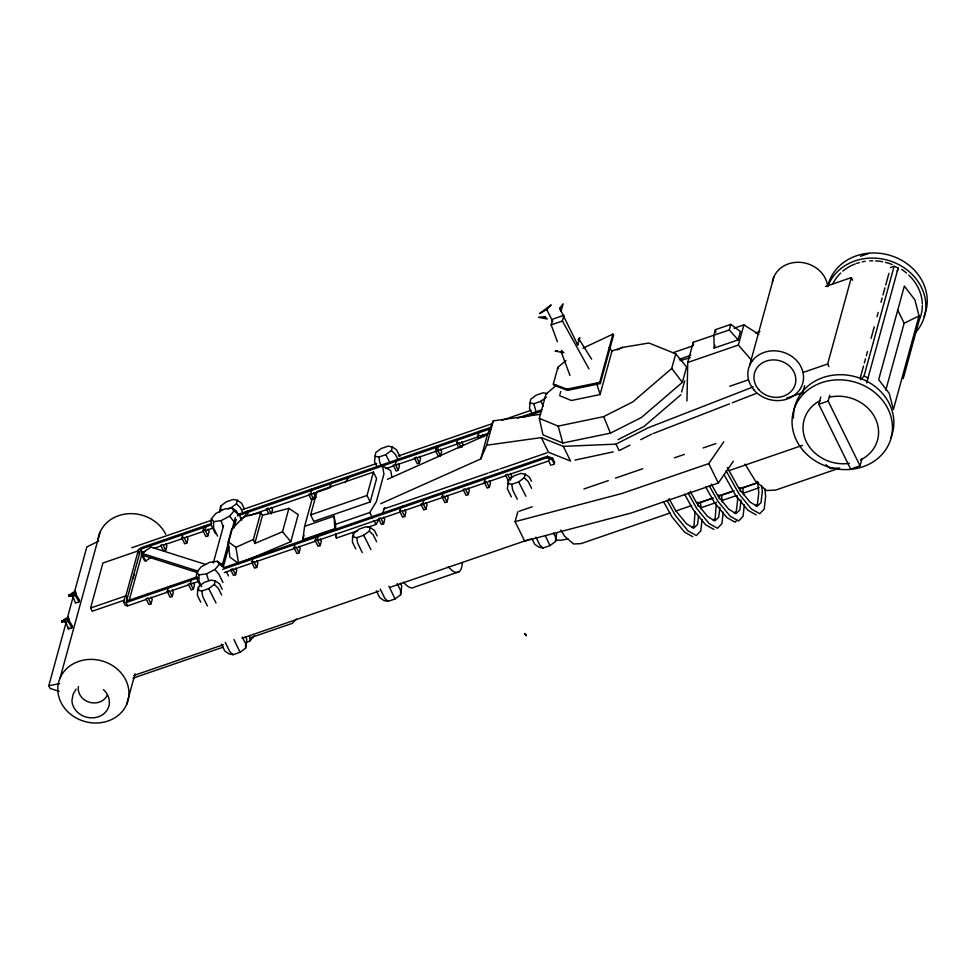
<?xml version="1.0" encoding="UTF-8"?>
<svg xmlns="http://www.w3.org/2000/svg" width="976" height="976" viewBox="0 0 976 976"><rect width="100%" height="100%" fill="white"/><g stroke="black" fill="none" stroke-linecap="round" stroke-linejoin="round"><path stroke-width="1.46" d="M221.772 564.189L217.221 561.273L209.694 562.335L201.251 566.763L196.823 571.985L199.006 574.925L199.006 581.257L201.666 586.661M238.364 514.962L236.363 510.912L231.812 508.008L224.297 509.069L215.842 513.498L211.414 518.72L213.61 521.66L213.61 527.992L217.587 536.092M686.945 400.99L687.726 362.474L693.265 342.271L729.316 329.949L730.841 324.374L740.394 331.523L738.112 339.855L714.2 348.078L713.907 335.256L715.445 329.668L730.841 324.374M222.174 589.284L219.515 583.868L215.281 580.903L211.072 580.098L204.155 582.477L198.579 586.661L197.616 590.187L197.433 595.47L200.763 602.229M219.624 512.205L220.674 506.032L226.249 501.859L233.166 499.468L237.375 500.285L241.609 503.25L244.268 508.655M377.151 535.934L374.491 530.529L370.246 527.565L366.049 526.747L359.131 529.126L353.556 533.311L352.58 536.849L352.409 542.131L355.728 548.89M399.904 456.67L396.585 449.912L392.34 446.947L388.143 446.13L381.226 448.509L375.65 452.693L374.503 461.502L376.492 465.564M531.456 481.241L529.456 477.179L525.222 474.214L521.013 473.409L514.096 475.788L508.52 479.972L507.374 488.781L511.363 496.894M547.316 393.596L543.107 392.791L536.19 395.17L530.615 399.343L529.468 408.163L531.469 412.214M556.735 532.615L555.588 541.436L550.013 545.608L543.095 547.987L538.886 547.182L534.653 544.218L531.993 538.813M196.823 571.985L196.274 577.585L200.251 585.685M210.865 524.307L211.414 518.72M205.594 564.433L150.963 547.085L141.91 553.343L141.74 554.929L144.57 560.688L145.705 561.041L151.353 557.137M702.061 519.464L700.78 530.956L696.327 535.531L688.007 530.859L675.538 515.694L666.95 500.31M723.204 512.18L721.911 523.673L717.47 528.248L709.149 523.575L696.669 508.411L688.092 493.026M744.346 504.909L743.053 516.402L738.6 520.977L730.292 516.304L717.811 501.139L709.235 485.755M698.56 515.999L697.584 524.478L693.668 528.211L686.445 523.734L675.66 510.546L669.024 498.626M719.873 507.3L718.726 517.195L714.81 520.928L707.588 516.45L696.803 503.262L690.166 491.343M741.016 500.029L739.869 509.923L735.953 513.657L728.73 509.179L717.946 495.991L711.309 484.072M304.622 526.32L334.097 516.182L334.817 528.65L302.828 539.655L304.622 526.32L312.174 498.773L316.383 497.333M64.318 620.504L64.709 619.065L68.198 617.235L69.211 619.284L68.625 621.444L65.063 622.041L64.318 620.504L67.612 619.394L68.198 617.235M71.419 594.591L71.809 593.152L75.311 591.322L76.311 593.371L75.725 595.531L72.163 596.129L71.419 594.591L74.713 593.481L75.311 591.322M65.063 622.041L65.465 620.602M72.163 596.129L72.566 594.689M59.121 691.337L50.179 688.495L48.8 685.689L66.222 622.102M67.808 616.332L73.359 596.092M74.152 593.201L86.827 546.963L98.722 541.082M68.759 620.321L72.395 626.031L71.895 627.824L68.381 629.044L68.869 627.239M72.566 595.189L75.481 603.131L79.007 601.911L79.495 600.118L75.86 594.408M60.085 678.027L100.028 532.262M124.599 600.094L92.183 611.244L90.597 608.011L102.919 563.018L138.165 550.891L139.751 554.136M146.424 599.398L127.685 605.852L125.257 605.376L123.671 602.143L124.855 597.812M127.429 599.118L125.831 595.885L138.165 550.891M211.389 524.844L140.739 549.159L126.49 601.167L197.128 576.853M132.992 578.805L134.188 574.449M129.271 600.069L142.337 552.404L140.739 549.159M151.024 603.802L148.157 597.971L146.046 598.703L148.913 604.522L151.024 603.802L152.207 599.484L151.06 597.153M165.676 550.354L162.809 544.535L160.698 545.255L163.553 551.074L165.676 550.354L166.859 546.035L165.713 543.705M126.66 704.379A35.868 31.488 15.3 0 0 87.596 659.532A35.868 31.488 15.3 0 0 65.856 709.698A35.868 31.488 15.3 0 0 126.66 704.379L135.054 673.769M172.203 589.87L173.35 592.2L172.166 596.519L170.056 597.251L167.189 591.432L168.372 587.113L170.483 586.381M186.855 536.422L188.002 538.752L186.819 543.071L184.696 543.803L181.841 537.983L182.622 535.104M207.998 529.151L209.145 531.481L207.961 535.8L205.838 536.519L202.984 530.7L203.764 527.821M190.442 583.416L188.331 584.148L191.198 589.968L193.309 589.248L190.442 583.416L191.235 580.537M207.961 535.8L205.094 529.98L206.278 525.661L204.167 526.381M193.309 589.248L194.492 584.929L193.346 582.599M213.317 562.932L223.577 525.503M197.616 590.187L201.825 591.005L208.742 588.626L214.317 584.441L215.281 580.903M228.067 508.947L230.836 507.996L236.412 503.823L237.375 500.285M228.262 541.729L235.899 547.365L238.669 563.591L229.824 557.052L228.262 541.729L231.739 529.029L244.378 516.414L260.702 512.705L262.532 515.279L254.797 543.486L282.503 531.749L288.896 508.398L298.229 514.596L290.811 541.656L242.682 561.932M221.918 566.495L235.338 517.548M223.272 566.995L228.799 546.841M233.923 528.126L236.29 519.488M246.05 513.266L245.257 516.145L247.379 515.426L248.563 511.107L246.44 511.827M235.594 574.693L232.727 568.862L230.617 569.594L233.484 575.413L235.594 574.693L236.778 570.374L235.631 568.044M254.797 543.486L253.37 539.435L260.702 512.705M256.773 560.761L257.92 563.091L256.737 567.41L254.614 568.142L251.759 562.322L252.943 558.004M271.779 512.522L272.56 509.643L271.426 507.313M221.393 644.148L224.712 650.907L228.945 653.871L233.154 654.676L240.072 652.297L245.647 648.125L246.794 639.304L245.464 636.596M299.059 546.206L300.205 548.536L299.022 552.855L296.899 553.587L294.044 547.768L294.825 544.889M313.662 499.407L310.795 493.588L311.588 490.708M314.065 497.967L314.845 495.088L313.699 492.758M302.828 539.655L304.012 535.324M310.636 514.889L317.041 491.501L373.418 472.091L376.614 478.569L370.197 501.957L313.821 521.367L310.636 514.889L367.013 495.479L373.418 472.091M320.201 538.935L321.348 541.253L320.165 545.572L318.042 546.304L315.175 540.484L315.968 537.605M330.62 484.157L329.827 487.036L331.938 486.316M320.165 545.572L317.298 539.752L318.481 535.434L316.37 536.166M352.58 536.849L356.789 537.654L363.706 535.275L369.282 531.09L370.246 527.565M374.686 456.219L378.883 457.036L385.801 454.657L391.376 450.473L392.34 446.947M395.365 464.478L393.255 465.21L396.122 471.03L398.232 470.298L395.365 464.478L396.158 461.599M384.837 507.496L382.116 514.364M383.58 523.746L380.725 517.927L378.603 518.646L381.47 524.478L383.58 523.746L384.764 519.427L383.617 517.097M398.232 470.298L399.416 465.979L398.269 463.649M404.759 509.826L405.906 512.144L404.723 516.463L402.612 517.195L399.745 511.375L400.538 508.496M419.375 463.027L416.508 457.195L414.397 457.927L417.264 463.746L419.375 463.027L420.558 458.708L419.412 456.378M440.554 449.094L441.701 451.424L440.518 455.743L438.407 456.475L435.54 450.656L436.321 447.777M422.998 503.372L420.888 504.092L423.755 509.923L425.865 509.191L422.998 503.372L423.791 500.493M440.518 455.743L437.651 449.924L438.834 445.605L436.723 446.337M376.358 590.797L379.688 597.556L383.922 600.521L388.131 601.338L395.036 598.959L400.611 594.774L401.758 585.966L400.428 583.258M425.865 509.191L427.049 504.873L425.902 502.542M447.045 495.271L448.191 497.589L447.008 501.908L444.897 502.64L442.03 496.821L442.823 493.941M458.964 448.033L456.683 443.372L457.463 440.493M462.051 447.032L462.844 444.153L461.697 441.823M478.972 438.419L477.825 436.101L478.606 433.222M468.151 494.637L465.284 488.817L463.173 489.537L466.04 495.369L468.151 494.637L469.334 490.318L468.187 487.988M380.738 503.689L480.778 458.94L487.451 434.576L493.295 420.863L540.582 414.288M480.778 458.94L486.621 445.227L493.295 420.863M489.33 480.717L490.477 483.035L489.293 487.353L487.183 488.085L484.316 482.266L485.499 477.947M557.43 341.746L551.159 324.874L552.733 319.14L563.945 315.285L562.383 321.019L588.992 368.928M559.553 395.646L571.411 400.514L600.057 394.548L612.001 350.957L622.651 347.383L648.93 343.027L675.746 353.824L686.592 366.939L682.358 382.348L641.378 417.545L610.415 433.137L562.81 443.019L542.985 434.881L539.325 418.375L545.95 394.182L556.247 385.313M507.557 483.498L511.766 484.316L518.683 481.937L524.246 477.752L525.222 474.214M733.354 461.197L718.312 483.035L631.435 512.937L524.673 541.082L515.108 521.648L517.817 511.729M582.953 348.212L612.94 334.097L613.538 335.317L600.301 383.58L567.593 390.363L553.917 385.288L553.319 384.068L557.918 367.305L565.982 360.498M559.931 394.267L560.688 391.498M559.736 308.318L561.139 311.185L563.152 303.792L559.736 308.318L577.755 344.955L579.781 337.574L578.073 339.831M222.687 569.362L547.085 457.695L547.475 456.256L552.599 458.281L554.746 462.661M550.83 465.32L548.671 460.928L549.073 459.489M552.001 464.905L554.356 464.1L552.196 459.72L552.599 458.281M600.301 383.58L599.703 382.372L612.94 334.097M539.325 418.375L558.162 426.109L603.668 416.618L632.802 401.892L671.732 368.464L675.746 353.824M681.638 392.01L684.688 380.908M714.2 348.078L714.969 345.309M687.726 362.474L738.332 345.053L743.871 324.849L758.852 334.378M749.641 365.39L773.895 276.855M802.284 394.267L804.639 385.654M828.953 366.61L827.66 363.975L851.328 277.599L825.501 286.493M862.04 458.549L860.039 465.845L850.669 469.078L818.803 404.296L820.804 396.988M860.039 465.845L828.16 401.075L829.759 395.231M860.356 377.541L863.54 365.963M864.333 363.072L865.517 358.729M866.31 355.825L867.505 351.482M871.068 338.465L874.24 326.875M877.021 316.749L878.217 312.405M880.986 302.267L882.182 297.924M882.975 295.033L884.951 287.798M885.744 284.907L888.929 273.317M860.454 379.566L864.028 376.102L894.138 266.241L898.201 268.01L866.639 382.934M885.793 390.168L904.142 323.227L897.542 309.782M919.026 315.931L893.382 409.517L889.27 393.474L878.681 379.652L904.337 286.078L914.915 299.888L919.026 315.931L904.142 323.227M903.227 378.554L919.355 319.701A46.97 41.236 15.3 0 0 922.357 305.342M897.225 271.304L898.201 268.01M526.198 635.827C522.587 629.264 527.76 638.89 525.295 633.851M76.177 689.08L73.127 694.168L71.931 700.524A18.886 16.58 15.3 0 0 98.381 716.787A18.886 16.58 15.3 0 0 103.468 689.666M345.333 482.559L348.273 477.715M335.866 529.822L335.5 524.332L369.77 512.534L376.382 501.615L383.934 474.08L382.543 465.918L390.754 470.603L391.901 477.337M367.513 527.369L375.992 524.441L379.054 519.403M515.108 521.648L621.871 493.502L708.747 463.6L723.789 441.762M213.61 521.66L221.137 520.598L229.58 516.158L234.008 510.948L231.812 508.008M199.006 574.925L206.534 573.864L214.988 569.423L219.405 564.213L217.221 561.273M246.477 642.684L250.1 640.781L254.516 635.571M546.78 309.551L551.135 304.89L539.484 313.638L546.78 309.551L552.758 321.702M296.387 619.04L292.288 623.359L250.673 637.682M736.868 520.354L735.087 522.184L726.766 517.512L714.298 502.347L705.709 486.963M692.106 527.552L694.058 525.686L695.046 511.607M713.249 520.281L715.201 518.415L716.189 504.336M734.391 512.998L736.343 511.131L737.649 499.822L737.173 495.674M755.522 505.727L757.486 503.86L758.791 492.551L757.535 481.473M680.882 394.78L644.001 426.451L617.979 439.639M137.921 550.135L141.13 547.719L211.78 523.404M529.651 402.881L533.86 403.698L540.777 401.319L546.353 397.134M486.621 445.227L541.302 437.614L563.347 446.374L615.954 444.129L648.345 427.72L753.191 386.911M629.935 445.141L619.15 450.607L615.954 444.129M640.732 439.664L651.529 434.198M525.381 633.997L525.735 634.717M617.174 349.957L622.651 347.383M235.899 547.365L253.37 539.435M387.423 479.338L487.451 434.576M71.272 595.018L68.857 595.116L71.907 593.798M68.662 595.836L71.712 594.518L72.175 595.445L68.893 596.299M61.756 621.029L64.806 619.711L64.965 620.431L61.756 621.029L64.172 620.931M61.561 621.749L64.611 620.431L61.561 621.749L65.075 621.358L64.611 620.431M652.944 433.649L729.462 403.869M732.293 402.759L756.376 393.389M72.212 594.006L68.857 595.116M68.808 595.946L72.017 594.726L72.175 595.445M61.903 621.139L65.111 619.919M890.515 267.534L894.138 266.241M551.159 324.874L562.383 321.019M860.576 256.273L868.603 253.516M734.025 328.241L743.871 324.849M673.391 352.592L693.326 345.724M131.784 547.731L212.463 519.964M242.719 509.545L376.699 463.429M398.306 455.987L491.953 423.755M502.042 420.278L530.846 410.359M679.247 359.278L690.764 355.313M755.595 332.999L759.926 331.511M237.729 514.474L491.477 427.122M517.426 418.192L541.936 409.761M161.882 540.936L163.992 540.216M309.868 490.001L311.991 489.269M331.01 482.717L333.121 481.998M415.581 453.608L417.691 452.876M479.009 431.782L481.119 431.05M521.282 417.228L523.404 416.496M237.339 515.914L491.087 428.562M524.246 417.155L541.546 411.201M181.841 537.983L183.952 537.251L186.819 543.071M202.984 530.7L205.094 529.98M310.795 493.588L308.684 494.32L311.551 500.139M435.54 450.656L437.651 449.924M456.683 443.372L458.793 442.64L461.087 447.301M477.825 436.101L479.936 435.369L481.083 437.699M142.337 552.404L145.217 551.403M153.866 548.427L161.077 545.95M163.956 544.962L182.695 538.508M185.586 537.508L202.886 531.554M205.765 530.566L212.975 528.089M240.377 518.659L244.695 517.17M249.026 515.682L329.754 487.89M385.984 468.529L393.194 466.052M396.085 465.052L414.824 458.598M417.704 457.61L478.264 436.772M481.144 435.772L488.354 433.295M729.743 386.252L748.299 379.871M90.597 608.011L125.831 595.885M383.373 509.13L487.793 473.189M489.135 472.726L498.553 469.493M499.98 468.992L547.085 452.779M224.529 567.422L547.475 456.256M147.23 594.384L149.34 593.652M400.929 507.056L403.051 506.324M443.214 492.502L445.324 491.77M464.356 485.218L466.467 484.499M123.671 602.143L126.087 602.607L198.177 577.792M803.272 372.381L827.66 363.975M167.189 591.432L169.299 590.7L172.166 596.519M251.759 562.322L253.87 561.59L256.737 567.41M294.044 547.768L296.155 547.036L299.022 552.855M315.175 540.484L317.298 539.752M399.745 511.375L401.856 510.643L404.723 516.463M442.03 496.821L444.141 496.089L447.008 501.908M484.316 482.266L486.426 481.534L489.293 487.353M149.316 598.41L168.055 591.956M170.934 590.956L188.234 585.002M191.125 584.014L198.335 581.525M224.285 572.595L294.923 548.28M297.814 547.292L315.114 541.326M317.993 540.338L378.554 519.5M381.433 518.5L400.172 512.046M403.064 511.058L463.612 490.208M466.491 489.22L485.243 482.766M488.122 481.778L505.422 475.824M508.313 474.824L548.671 460.928M335.732 534.031L336.427 538.069L357.619 530.773M786.607 398.159L803.577 392.315M818.803 404.296L828.16 401.075M519.256 511.241L532.188 506.788M583.88 488.988L608.304 480.595M615.478 478.118L642.769 468.724M674.355 457.854L684.408 454.389M703.086 447.96L716.006 443.519M134.005 675.453L223.333 644.709M242.06 638.255L378.92 591.151M390.449 587.186L530.2 539.081M729.011 470.639L802.479 445.349M133.029 678.174L223.419 647.064M459.11 571.729L414.288 587.162A42.871 12.59 71 0 1 403.369 582.123M698.401 502.969L712.675 498.053M718.385 496.089L734.086 490.684M739.808 488.72L758.364 482.339M670.122 512.961L581.098 543.608L573.571 543.986L564.592 536.214L560.822 530.078M675.856 510.985L691.655 505.544M698.828 503.079L713.188 498.138M718.934 496.162L731.854 491.709M741.906 488.244L757.705 482.815M700.792 507.837L716.494 502.433M722.203 500.468L736.49 495.552M743.627 493.087L759.328 487.683M72.065 594.518L69.089 595.58M68.735 596.202L71.87 595.238M64.77 621.151L61.793 622.212M680.04 360.681L690.191 357.655M262.532 515.279L288.896 508.398M574.974 460.099L613.257 451.876M553.319 384.068L566.995 389.143L599.703 382.372M48.8 685.689L59.646 683.664M567.959 538.959L560.749 540.277L556.222 540.045M557.638 350.823L555.1 351.067L563.896 352.763L561.444 350.457M219.71 509.57L222.516 510.106M141.91 553.343L197.994 571.143M197.506 572.631L142.874 555.295L145.705 561.041M547.085 457.695L552.196 459.72M864.028 376.102L868.091 377.871M756.229 514.913L747.909 510.241L735.44 495.076L723.997 474.556M713.944 529.468L705.624 524.795L693.155 509.631L684.579 494.246M692.801 536.739L684.481 532.066L672.013 516.902L663.436 501.518M234.008 510.948L239.108 514.596L241.767 519.988M219.405 564.213L224.504 567.861M825.952 464.698L830.369 468.529L839.641 468.053L775.725 490.062L766.453 490.525L755.4 480.961L745.03 464.1M543.095 547.987L539.911 545.23L535.922 537.117M388.131 601.338L384.947 598.581L380.286 589.114M233.154 654.676L229.97 651.919L225.31 642.452M524.246 477.752L528.248 481.595L531.578 488.354M391.376 450.473L395.378 454.328L398.037 459.733M369.282 531.09L373.283 534.946L376.602 541.704M236.412 503.823L240.401 507.666L242.402 511.717M214.317 584.441L218.307 588.284L221.637 595.043M729.316 329.949L738.112 339.855M738.332 345.053L752.142 360.888M609.122 347.663L612.001 350.957M282.503 531.749L290.811 541.656M229.58 516.158L233.569 521.111M214.988 569.423L218.978 574.376L222.967 582.489M671.732 368.464L682.358 382.348M578.975 339.111L591.639 359.18M726.095 470.786L738.954 493.856L751.422 509.021L759.743 513.693L764.196 509.118L765.648 496.198L764.818 488.891M74.823 594.421L79.007 601.911M67.722 620.333L71.895 627.824M727.291 467.516L739.088 488.708L749.873 501.896L757.095 506.373L761.012 502.64L762.317 491.343L761.683 485.792M540.777 401.319L543.376 406.199M518.683 481.937L525.93 496.284M385.801 454.657L389.729 462.258M363.706 535.275L370.965 549.634M208.742 588.626L216.001 602.973M369.77 512.534L372.539 517.829M373.918 520.476L375.992 524.441M851.328 277.599L852.634 280.234M708.747 463.6L718.312 483.035M557.918 367.305L558.516 368.525M566.995 389.143L567.593 390.363M563.347 446.374L570.557 461.05L548.524 452.291L541.302 437.614M536.056 411.884L533.86 403.698M553.526 532.981L555.527 537.032L555.588 541.436M545.23 535.495L550.013 545.608M510.472 473.433L511.619 475.763L510.436 480.082L507.569 474.263L505.458 474.983L508.325 480.802M517.292 499.261L512.632 489.806L511.766 484.316M482.839 434.54L483.986 436.87M381.75 466.577L379.762 462.526L378.883 457.036M367.013 495.479L370.197 501.957M397.232 583.611L400.55 590.37L400.611 594.774M388.924 586.137L395.036 598.959M362.316 552.611L357.667 543.144L356.789 537.654M271.377 513.962L268.522 508.142L266.399 508.874L268.693 513.522M211.536 525.661L215.513 533.762M226.505 571.912L228.494 575.962M242.255 636.962L245.586 643.721L245.647 648.125M233.959 639.487L240.072 652.297M207.351 605.95L202.691 596.482L201.825 591.005M126.087 602.607L127.685 605.852M74.713 593.481L75.725 595.531M67.612 619.394L68.625 621.444M576.828 343.052L577.755 344.955M603.668 416.618L610.415 433.137M561.09 351.58L569.972 375.479M65.465 621.102L68.381 629.044M221.137 520.598L223.016 526.662M206.534 573.864L208.413 579.927M596.702 383.385L600.057 394.548M558.162 426.109L562.81 443.019M334.097 516.182L335.5 524.332M249.539 636.498L250.1 640.781M742.675 487.414L743.505 494.71M721.532 494.686L722.362 501.993M700.39 501.969L701.219 509.265M739.906 487.536L740.381 491.684M718.775 494.808L719.239 498.968M697.633 502.091L698.096 506.239M715.445 329.668L715.737 332.548M693.265 342.271L693.497 345.15M336.147 533.945L336.427 538.069M508.52 479.972L508.569 482.9M353.556 533.311L353.593 536.239M220.674 506.032L220.722 508.972M198.579 586.661L198.628 589.589M772.37 282.162A28.072 24.644 15.3 0 1 800.625 262.373A28.072 24.644 15.3 0 1 827.697 286.651M832.784 283.87A46.97 41.236 15.3 0 1 840.69 273.012M842.825 271.096A46.97 41.236 15.3 0 1 855.22 263.923M856.574 263.435A46.97 41.236 15.3 0 1 859.344 262.568M862.235 261.861A46.97 41.236 15.3 0 1 865.224 261.336M869.762 260.873A46.97 41.236 15.3 0 1 872.776 260.787M875.655 260.873A46.97 41.236 15.3 0 1 882.682 261.751M885.488 262.373A46.97 41.236 15.3 0 1 892.21 264.533M901.69 269.449A46.97 41.236 15.3 0 1 906.533 273.06M908.705 275.012A46.97 41.236 15.3 0 1 922.332 303.878M462.38 562.457A42.871 12.59 71 0 1 448.191 566.702M107.262 695.095A15.104 13.261 15.3 0 1 89.353 702.232A15.104 13.261 15.3 0 1 78.458 686.482M97.905 540.228A35.868 31.488 15.3 0 1 127.527 513.779A35.868 31.488 15.3 0 1 165.737 534.287M828.648 284.394A50.606 44.432 15.3 0 1 900.055 265.301A50.606 44.432 15.3 0 1 915.403 332.682M827.794 286.163A50.606 44.432 15.3 0 1 890.856 255.627A50.606 44.432 15.3 0 1 923.991 316.468M829.368 397.195A38.088 33.44 15.3 0 1 875.228 418.155A38.088 33.44 15.3 0 1 860.283 460.038M849.364 463.344A38.088 33.44 15.3 0 1 806.091 441.213A38.088 33.44 15.3 0 1 820.06 400.599M793.488 418.057A50.606 44.432 15.3 0 1 851.877 375.894A50.606 44.432 15.3 0 1 890.637 438.2M544.815 316.688L538.484 317.285L547.28 318.993L544.815 316.688M758.681 389.522A21.118 18.544 15.3 0 0 794.488 386.398A21.118 18.544 15.3 0 0 771.491 359.985A21.118 18.544 15.3 0 0 758.681 389.522M754.155 390.18A28.072 24.644 15.3 0 0 801.735 386.02A28.072 24.644 15.3 0 0 771.174 350.921A28.072 24.644 15.3 0 0 754.155 390.18M803.431 450.814A50.606 44.432 15.3 0 0 889.234 443.311A50.606 44.432 15.3 0 0 834.114 380.03A50.606 44.432 15.3 0 0 803.431 450.814"/></g></svg>
